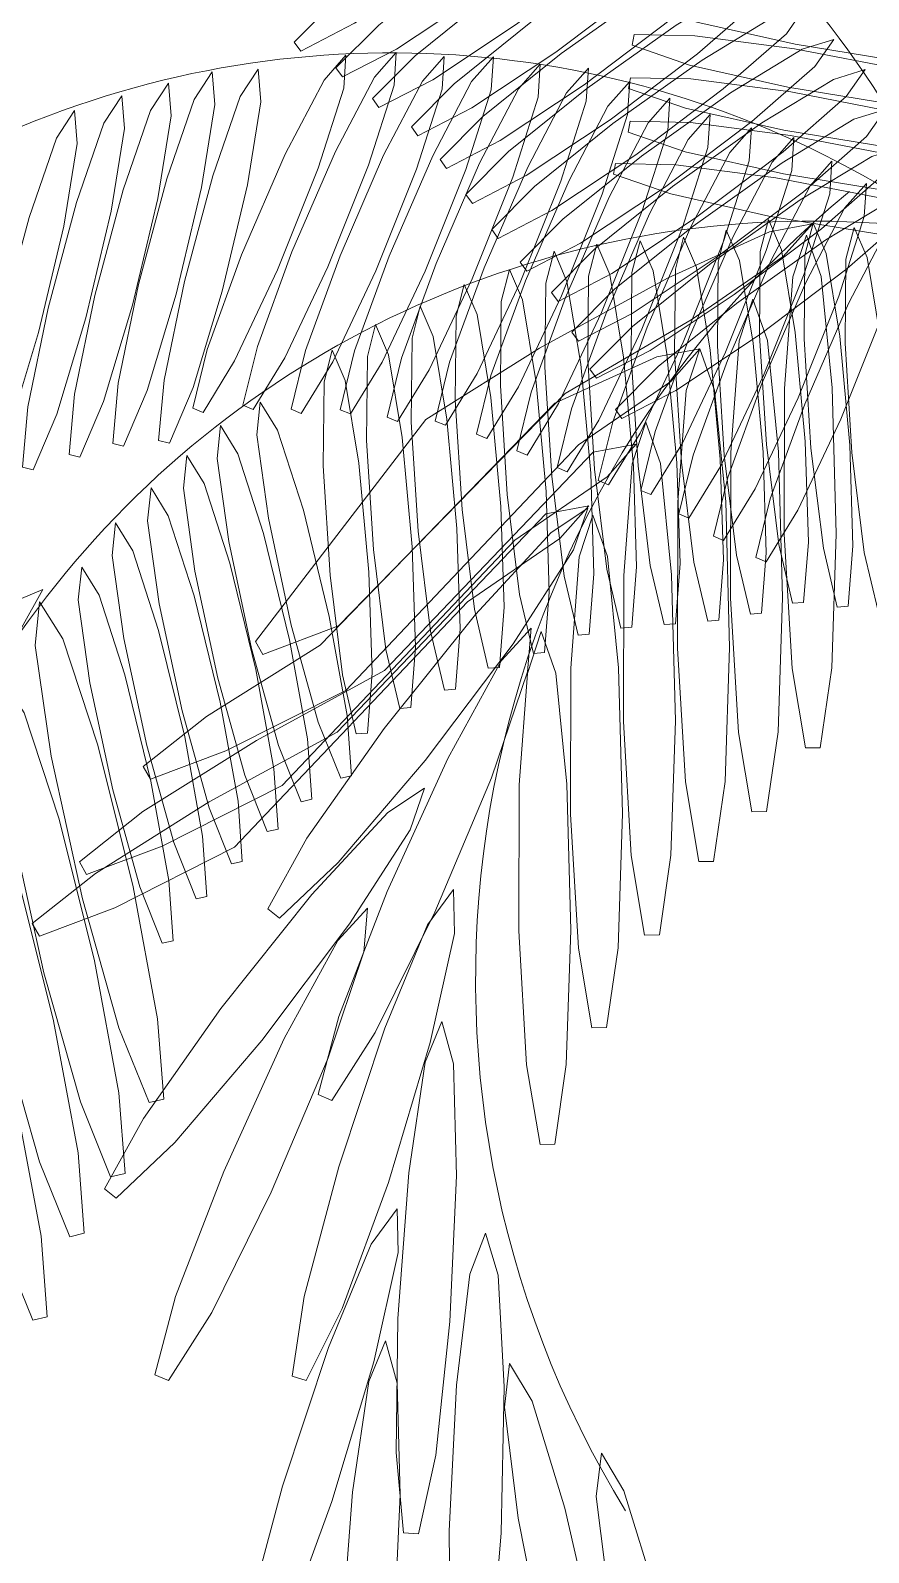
# Model space of a CAD drawing. Header units: inches. Extents: x 26.6 to 66.9, y -8.9 to 33.5.
# Drawn here: x 54.396 to 55.21, y 17.384 to 18.862 of the extents above; entities that cross this region are included whole.
import ezdxf

# ---------------------------------------------------------------- set-up
doc = ezdxf.new("R2010")
doc.units = ezdxf.units.IN
doc.header["$MEASUREMENT"] = 0
doc.layers.add('19', color=106, linetype='Continuous')
doc.layers.add('TREE E 1 75', color=9, linetype='Continuous', lineweight=5, transparency=0.6)

# ---------------------------------------------------------------- blocks, each defined once
blk = doc.blocks.new('A$C40756668')
at = {"layer": 'TREE E 1 75'}
for points in [[(1.3671, 8.2813, 0), (1.3366, 8.2718, 0), (1.267, 8.2295, 0), (1.1803, 8.1679, 0), (1.1042, 8.1066, 0), (1.0627, 8.065, 0), (1.0691, 8.0563, 0), (1.1213, 8.0833, 0), (1.2027, 8.1374, 0), (1.2875, 8.2015, 0), (1.3488, 8.2551, 0), (1.3671, 8.2813, 0)], [(1.4077, 8.2562, 0), (1.3772, 8.2467, 0), (1.3076, 8.2044, 0), (1.2209, 8.1428, 0), (1.1448, 8.0815, 0), (1.1033, 8.0399, 0), (1.1097, 8.0312, 0), (1.1619, 8.0582, 0), (1.2433, 8.1123, 0), (1.3281, 8.1763, 0), (1.3894, 8.23, 0), (1.4077, 8.2562, 0)], [(1.443, 8.2265, 0), (1.4125, 8.2169, 0), (1.3429, 8.1747, 0), (1.2562, 8.1131, 0), (1.1801, 8.0518, 0), (1.1386, 8.0102, 0), (1.145, 8.0015, 0), (1.1972, 8.0285, 0), (1.2786, 8.0826, 0), (1.3634, 8.1466, 0), (1.4247, 8.2003, 0), (1.443, 8.2265, 0)], [(1.481, 8.1991, 0), (1.4505, 8.1895, 0), (1.3808, 8.1473, 0), (1.2942, 8.0857, 0), (1.218, 8.0244, 0), (1.1766, 7.9828, 0), (1.1829, 7.9741, 0), (1.2351, 8.0011, 0), (1.3166, 8.0552, 0), (1.4014, 8.1192, 0), (1.4627, 8.1729, 0), (1.481, 8.1991, 0)], [(1.5087, 8.1674, 0), (1.4782, 8.1578, 0), (1.4086, 8.1156, 0), (1.3219, 8.054, 0), (1.2458, 7.9927, 0), (1.2043, 7.9511, 0), (1.2107, 7.9424, 0), (1.2628, 7.9694, 0), (1.3443, 8.0235, 0), (1.4291, 8.0875, 0), (1.4904, 8.1412, 0), (1.5087, 8.1674, 0)], [(1.5338, 8.1334, 0), (1.5033, 8.1238, 0), (1.4336, 8.0816, 0), (1.347, 8.02, 0), (1.2709, 7.9587, 0), (1.2294, 7.9171, 0), (1.2357, 7.9084, 0), (1.2879, 7.9354, 0), (1.3694, 7.9895, 0), (1.4542, 8.0535, 0), (1.5155, 8.1072, 0), (1.5338, 8.1334, 0)], [(1.7668, 8.0435, 0), (1.7388, 8.059, 0), (1.6602, 8.0801, 0), (1.5558, 8.1002, 0), (1.4589, 8.1129, 0), (1.4001, 8.1141, 0), (1.3982, 8.1035, 0), (1.4538, 8.0844, 0), (1.5492, 8.0629, 0), (1.6541, 8.0459, 0), (1.7352, 8.0386, 0), (1.7668, 8.0435, 0)], [(1.5589, 8.0994, 0), (1.5284, 8.0898, 0), (1.4587, 8.0476, 0), (1.3721, 7.986, 0), (1.2959, 7.9247, 0), (1.2545, 7.8831, 0), (1.2608, 7.8744, 0), (1.313, 7.9014, 0), (1.3944, 7.9555, 0), (1.4793, 8.0195, 0), (1.5406, 8.0731, 0), (1.5589, 8.0994, 0)], [(1.7596, 8.0019, 0), (1.7316, 8.0173, 0), (1.6529, 8.0385, 0), (1.5486, 8.0586, 0), (1.4516, 8.0712, 0), (1.3929, 8.0725, 0), (1.391, 8.0619, 0), (1.4466, 8.0428, 0), (1.5419, 8.0213, 0), (1.6468, 8.0042, 0), (1.728, 7.997, 0), (1.7596, 8.0019, 0)], [(1.1618, 8.055, 0), (1.1406, 8.0311, 0), (1.1028, 7.9589, 0), (1.0605, 7.8614, 0), (1.027, 7.7696, 0), (1.013, 7.7125, 0), (1.023, 7.7084, 0), (1.0537, 7.7584, 0), (1.0954, 7.8468, 0), (1.1349, 7.9455, 0), (1.1597, 8.0231, 0), (1.1618, 8.055, 0)], [(1.5866, 8.0677, 0), (1.5561, 8.0581, 0), (1.4865, 8.0159, 0), (1.3998, 7.9543, 0), (1.3237, 7.893, 0), (1.2822, 7.8514, 0), (1.2886, 7.8427, 0), (1.3407, 7.8697, 0), (1.4222, 7.9238, 0), (1.507, 7.9878, 0), (1.5683, 8.0414, 0), (1.5866, 8.0677, 0)], [(1.113, 8.0522, 0), (1.0918, 8.0282, 0), (1.054, 7.9561, 0), (1.0117, 7.8586, 0), (0.9782, 7.7667, 0), (0.9642, 7.7097, 0), (0.9742, 7.7055, 0), (1.0049, 7.7556, 0), (1.0466, 7.844, 0), (1.0861, 7.9427, 0), (1.1109, 8.0203, 0), (1.113, 8.0522, 0)], [(1.2084, 8.0512, 0), (1.1872, 8.0272, 0), (1.1495, 7.9551, 0), (1.1072, 7.8576, 0), (1.0737, 7.7657, 0), (1.0597, 7.7087, 0), (1.0696, 7.7045, 0), (1.1003, 7.7546, 0), (1.1421, 7.843, 0), (1.1816, 7.9417, 0), (1.2063, 8.0193, 0), (1.2084, 8.0512, 0)], [(1.2562, 8.0507, 0), (1.235, 8.0267, 0), (1.1972, 7.9546, 0), (1.1549, 7.8571, 0), (1.1214, 7.7652, 0), (1.1074, 7.7081, 0), (1.1173, 7.704, 0), (1.1481, 7.7541, 0), (1.1898, 7.8425, 0), (1.2293, 7.9412, 0), (1.254, 8.0188, 0), (1.2562, 8.0507, 0)], [(1.3017, 8.0435, 0), (1.2806, 8.0195, 0), (1.2428, 7.9474, 0), (1.2005, 7.8499, 0), (1.167, 7.758, 0), (1.153, 7.701, 0), (1.1629, 7.6968, 0), (1.1937, 7.7469, 0), (1.2354, 7.8353, 0), (1.2749, 7.934, 0), (1.2996, 8.0116, 0), (1.3017, 8.0435, 0)], [(0.983, 8.0361, 0), (0.9656, 8.0093, 0), (0.9389, 7.9324, 0), (0.9114, 7.8297, 0), (0.8919, 7.7339, 0), (0.8865, 7.6754, 0), (0.8969, 7.6728, 0), (0.9199, 7.7268, 0), (0.9481, 7.8204, 0), (0.9726, 7.9239, 0), (0.9856, 8.0043, 0), (0.983, 8.0361, 0)], [(1.0277, 8.0389, 0), (1.0103, 8.0121, 0), (0.9836, 7.9351, 0), (0.9561, 7.8325, 0), (0.9366, 7.7367, 0), (0.9311, 7.6782, 0), (0.9416, 7.6755, 0), (0.9646, 7.7296, 0), (0.9928, 7.8232, 0), (1.0173, 7.9266, 0), (1.0303, 8.007, 0), (1.0277, 8.0389, 0)], [(1.3484, 8.0396, 0), (1.3272, 8.0157, 0), (1.2895, 7.9435, 0), (1.2471, 7.846, 0), (1.2136, 7.7542, 0), (1.1997, 7.6971, 0), (1.2096, 7.693, 0), (1.2403, 7.7431, 0), (1.282, 7.8315, 0), (1.3216, 7.9301, 0), (1.3463, 8.0077, 0), (1.3484, 8.0396, 0)], [(1.3885, 8.0268, 0), (1.3673, 8.0029, 0), (1.3296, 7.9307, 0), (1.2872, 7.8332, 0), (1.2538, 7.7414, 0), (1.2398, 7.6843, 0), (1.2497, 7.6802, 0), (1.2804, 7.7303, 0), (1.3222, 7.8187, 0), (1.3617, 7.9173, 0), (1.3864, 7.9949, 0), (1.3885, 8.0268, 0)], [(1.617, 8.0383, 0), (1.5864, 8.0287, 0), (1.5168, 7.9865, 0), (1.4302, 7.9249, 0), (1.354, 7.8636, 0), (1.3126, 7.822, 0), (1.3189, 7.8133, 0), (1.3711, 7.8403, 0), (1.4525, 7.8944, 0), (1.5374, 7.9584, 0), (1.5987, 8.0121, 0), (1.617, 8.0383, 0)], [(1.7558, 7.9599, 0), (1.7278, 7.9754, 0), (1.6492, 7.9965, 0), (1.5448, 8.0166, 0), (1.4478, 8.0293, 0), (1.3891, 8.0305, 0), (1.3872, 8.0199, 0), (1.4428, 8.0009, 0), (1.5382, 7.9794, 0), (1.6431, 7.9623, 0), (1.7242, 7.955, 0), (1.7558, 7.9599, 0)], [(0.8954, 8.013, 0), (0.8779, 7.9862, 0), (0.8513, 7.9093, 0), (0.8238, 7.8066, 0), (0.8042, 7.7108, 0), (0.7988, 7.6523, 0), (0.8092, 7.6497, 0), (0.8322, 7.7038, 0), (0.8605, 7.7974, 0), (0.885, 7.9008, 0), (0.898, 7.9812, 0), (0.8954, 8.013, 0)], [(0.9406, 8.0253, 0), (0.9232, 7.9985, 0), (0.8965, 7.9216, 0), (0.8691, 7.8189, 0), (0.8495, 7.7231, 0), (0.8441, 7.6646, 0), (0.8545, 7.662, 0), (0.8775, 7.716, 0), (0.9057, 7.8097, 0), (0.9303, 7.9131, 0), (0.9433, 7.9935, 0), (0.9406, 8.0253, 0)], [(1.4276, 8.0107, 0), (1.4064, 7.9868, 0), (1.3686, 7.9146, 0), (1.3263, 7.8171, 0), (1.2928, 7.7252, 0), (1.2788, 7.6682, 0), (1.2888, 7.664, 0), (1.3195, 7.7141, 0), (1.3612, 7.8025, 0), (1.4007, 7.9012, 0), (1.4255, 7.9788, 0), (1.4276, 8.0107, 0)], [(0.8494, 7.9985, 0), (0.832, 7.9717, 0), (0.8053, 7.8948, 0), (0.7778, 7.7921, 0), (0.7582, 7.6963, 0), (0.7528, 7.6378, 0), (0.7633, 7.6352, 0), (0.7862, 7.6892, 0), (0.8145, 7.7829, 0), (0.839, 7.8863, 0), (0.852, 7.9667, 0), (0.8494, 7.9985, 0)], [(1.6368, 7.9996, 0), (1.6062, 7.9901, 0), (1.5366, 7.9478, 0), (1.45, 7.8863, 0), (1.3738, 7.825, 0), (1.3324, 7.7833, 0), (1.3387, 7.7747, 0), (1.3909, 7.8016, 0), (1.4723, 7.8558, 0), (1.5572, 7.9198, 0), (1.6185, 7.9734, 0), (1.6368, 7.9996, 0)], [(1.4666, 7.9946, 0), (1.4454, 7.9706, 0), (1.4077, 7.8984, 0), (1.3654, 7.801, 0), (1.3319, 7.7091, 0), (1.3179, 7.652, 0), (1.3278, 7.6479, 0), (1.3585, 7.698, 0), (1.4003, 7.7864, 0), (1.4398, 7.8851, 0), (1.4645, 7.9627, 0), (1.4666, 7.9946, 0)], [(1.5067, 7.9818, 0), (1.4856, 7.9578, 0), (1.4478, 7.8856, 0), (1.4055, 7.7882, 0), (1.372, 7.6963, 0), (1.358, 7.6392, 0), (1.3679, 7.6351, 0), (1.3987, 7.6852, 0), (1.4404, 7.7736, 0), (1.4799, 7.8723, 0), (1.5046, 7.9499, 0), (1.5067, 7.9818, 0)], [(1.7555, 7.9177, 0), (1.7276, 7.9331, 0), (1.6489, 7.9543, 0), (1.5445, 7.9744, 0), (1.4476, 7.987, 0), (1.3888, 7.9883, 0), (1.387, 7.9777, 0), (1.4425, 7.9586, 0), (1.5379, 7.9371, 0), (1.6428, 7.92, 0), (1.7239, 7.9128, 0), (1.7555, 7.9177, 0)], [(1.5479, 7.9723, 0), (1.5267, 7.9484, 0), (1.489, 7.8762, 0), (1.4467, 7.7787, 0), (1.4132, 7.6868, 0), (1.3992, 7.6298, 0), (1.4091, 7.6256, 0), (1.4398, 7.6757, 0), (1.4816, 7.7641, 0), (1.5211, 7.8628, 0), (1.5458, 7.9404, 0), (1.5479, 7.9723, 0)], [(1.6543, 7.9637, 0), (1.6237, 7.9541, 0), (1.5541, 7.9119, 0), (1.4675, 7.8503, 0), (1.3913, 7.789, 0), (1.3499, 7.7474, 0), (1.3562, 7.7387, 0), (1.4084, 7.7657, 0), (1.4898, 7.8198, 0), (1.5747, 7.8838, 0), (1.636, 7.9375, 0), (1.6543, 7.9637, 0)], [(1.7413, 7.8767, 0), (1.7133, 7.8921, 0), (1.6347, 7.9133, 0), (1.5303, 7.9334, 0), (1.4333, 7.946, 0), (1.3746, 7.9473, 0), (1.3727, 7.9367, 0), (1.4283, 7.9176, 0), (1.5237, 7.8961, 0), (1.6286, 7.879, 0), (1.7097, 7.8718, 0), (1.7413, 7.8767, 0)], [(1.5849, 7.9495, 0), (1.5637, 7.9255, 0), (1.5259, 7.8534, 0), (1.4836, 7.7559, 0), (1.4501, 7.664, 0), (1.4361, 7.6069, 0), (1.446, 7.6028, 0), (1.4768, 7.6529, 0), (1.5185, 7.7413, 0), (1.558, 7.84, 0), (1.5827, 7.9176, 0), (1.5849, 7.9495, 0)], [(1.679, 7.9247, 0), (1.6485, 7.9152, 0), (1.5789, 7.8729, 0), (1.4922, 7.8113, 0), (1.4161, 7.75, 0), (1.3746, 7.7084, 0), (1.381, 7.6997, 0), (1.4332, 7.7267, 0), (1.5146, 7.7808, 0), (1.5994, 7.8449, 0), (1.6607, 7.8985, 0), (1.679, 7.9247, 0)], [(1.6184, 7.9277, 0), (1.5972, 7.9038, 0), (1.5595, 7.8316, 0), (1.5172, 7.7341, 0), (1.4837, 7.6422, 0), (1.4697, 7.5852, 0), (1.4796, 7.581, 0), (1.5103, 7.6311, 0), (1.5521, 7.7195, 0), (1.5916, 7.8182, 0), (1.6163, 7.8958, 0), (1.6184, 7.9277, 0)], [(1.6598, 7.9072, 0), (1.6386, 7.8832, 0), (1.6008, 7.8111, 0), (1.5585, 7.7136, 0), (1.525, 7.6217, 0), (1.511, 7.5646, 0), (1.5209, 7.5605, 0), (1.5517, 7.6106, 0), (1.5934, 7.699, 0), (1.6329, 7.7977, 0), (1.6576, 7.8753, 0), (1.6598, 7.9072, 0)], [(1.5233, 7.8927, 0), (1.5153, 7.8618, 0), (1.5146, 7.7803, 0), (1.5212, 7.6743, 0), (1.5332, 7.5772, 0), (1.5467, 7.5201, 0), (1.5574, 7.5209, 0), (1.562, 7.5795, 0), (1.5589, 7.6772, 0), (1.5492, 7.783, 0), (1.5359, 7.8634, 0), (1.5233, 7.8927, 0)], [(1.566, 7.8886, 0), (1.5376, 7.8567, 0), (1.4481, 7.7953, 0), (1.3257, 7.7238, 0), (1.1057, 7.4981, 0), (1.0324, 7.4705, 0), (1.0253, 7.483, 0), (1.1904, 7.6985, 0), (1.3009, 7.7678, 0), (1.4253, 7.8357, 0), (1.5241, 7.8807, 0), (1.566, 7.8886, 0)], [(1.4823, 7.8824, 0), (1.4744, 7.8515, 0), (1.4736, 7.77, 0), (1.4802, 7.6639, 0), (1.4922, 7.5669, 0), (1.5057, 7.5097, 0), (1.5165, 7.5106, 0), (1.521, 7.5691, 0), (1.518, 7.6669, 0), (1.5083, 7.7727, 0), (1.495, 7.8531, 0), (1.4823, 7.8824, 0)], [(1.5666, 7.8892, 0), (1.5586, 7.8583, 0), (1.5578, 7.7768, 0), (1.5645, 7.6707, 0), (1.5765, 7.5737, 0), (1.59, 7.5165, 0), (1.6007, 7.5174, 0), (1.6053, 7.5759, 0), (1.6022, 7.6736, 0), (1.5925, 7.7795, 0), (1.5792, 7.8599, 0), (1.5666, 7.8892, 0)], [(1.6064, 7.8851, 0), (1.5984, 7.8542, 0), (1.5976, 7.7727, 0), (1.6043, 7.6666, 0), (1.6163, 7.5696, 0), (1.6298, 7.5124, 0), (1.6405, 7.5133, 0), (1.6451, 7.5718, 0), (1.642, 7.6696, 0), (1.6323, 7.7754, 0), (1.619, 7.8558, 0), (1.6064, 7.8851, 0)], [(1.3565, 7.8688, 0), (1.3486, 7.8378, 0), (1.3478, 7.7564, 0), (1.3544, 7.6503, 0), (1.3664, 7.5533, 0), (1.3799, 7.4961, 0), (1.3907, 7.4969, 0), (1.3952, 7.5555, 0), (1.3922, 7.6532, 0), (1.3825, 7.7591, 0), (1.3692, 7.8394, 0), (1.3565, 7.8688, 0)], [(1.3987, 7.8722, 0), (1.3907, 7.8412, 0), (1.3899, 7.7598, 0), (1.3966, 7.6537, 0), (1.4085, 7.5567, 0), (1.4221, 7.4995, 0), (1.4328, 7.5003, 0), (1.4374, 7.5589, 0), (1.4343, 7.6566, 0), (1.4246, 7.7625, 0), (1.4113, 7.8428, 0), (1.3987, 7.8722, 0)], [(1.4408, 7.8756, 0), (1.4328, 7.8446, 0), (1.432, 7.7632, 0), (1.4387, 7.6571, 0), (1.4507, 7.5601, 0), (1.4642, 7.5029, 0), (1.4749, 7.5037, 0), (1.4795, 7.5623, 0), (1.4764, 7.66, 0), (1.4667, 7.7659, 0), (1.4534, 7.8462, 0), (1.4408, 7.8756, 0)], [(1.5602, 7.8776, 0), (1.5469, 7.8371, 0), (1.5388, 7.7288, 0), (1.5385, 7.5871, 0), (1.5461, 7.4569, 0), (1.5592, 7.3797, 0), (1.5735, 7.3799, 0), (1.5846, 7.4574, 0), (1.589, 7.5877, 0), (1.5852, 7.7294, 0), (1.5744, 7.8374, 0), (1.5602, 7.8776, 0)], [(1.315, 7.8619, 0), (1.307, 7.831, 0), (1.3062, 7.7495, 0), (1.3129, 7.6435, 0), (1.3249, 7.5464, 0), (1.3384, 7.4892, 0), (1.3491, 7.4901, 0), (1.3537, 7.5486, 0), (1.3506, 7.6464, 0), (1.3409, 7.7522, 0), (1.3276, 7.8326, 0), (1.315, 7.8619, 0)], [(1.2717, 7.8441, 0), (1.2637, 7.8132, 0), (1.2629, 7.7317, 0), (1.2696, 7.6256, 0), (1.2816, 7.5286, 0), (1.2951, 7.4714, 0), (1.3058, 7.4723, 0), (1.3104, 7.5308, 0), (1.3073, 7.6286, 0), (1.2976, 7.7344, 0), (1.2843, 7.8148, 0), (1.2717, 7.8441, 0)], [(1.2278, 7.8298, 0), (1.2199, 7.7988, 0), (1.2191, 7.7174, 0), (1.2257, 7.6113, 0), (1.2377, 7.5143, 0), (1.2512, 7.4571, 0), (1.2619, 7.4579, 0), (1.2665, 7.5165, 0), (1.2635, 7.6142, 0), (1.2537, 7.7201, 0), (1.2405, 7.8004, 0), (1.2278, 7.8298, 0)], [(1.1851, 7.8085, 0), (1.1771, 7.7776, 0), (1.1763, 7.6961, 0), (1.183, 7.59, 0), (1.195, 7.493, 0), (1.2085, 7.4358, 0), (1.2192, 7.4367, 0), (1.2238, 7.4952, 0), (1.2207, 7.5929, 0), (1.211, 7.6988, 0), (1.1977, 7.7792, 0), (1.1851, 7.8085, 0)], [(1.508, 7.8155, 0), (1.4948, 7.775, 0), (1.4867, 7.6667, 0), (1.4864, 7.525, 0), (1.494, 7.3948, 0), (1.507, 7.3176, 0), (1.5214, 7.3178, 0), (1.5325, 7.3953, 0), (1.5369, 7.5256, 0), (1.5331, 7.6672, 0), (1.5223, 7.7753, 0), (1.508, 7.8155, 0)], [(1.1418, 7.7907, 0), (1.1338, 7.7598, 0), (1.133, 7.6783, 0), (1.1397, 7.5722, 0), (1.1517, 7.4752, 0), (1.1652, 7.418, 0), (1.1759, 7.4188, 0), (1.1805, 7.4774, 0), (1.1774, 7.5751, 0), (1.1677, 7.681, 0), (1.1544, 7.7613, 0), (1.1418, 7.7907, 0)], [(1.4567, 7.7672, 0), (1.4283, 7.7354, 0), (1.3388, 7.674, 0), (1.1127, 7.4356, 0), (0.9964, 7.3767, 0), (0.9231, 7.3492, 0), (0.916, 7.3617, 0), (0.9774, 7.4103, 0), (1.0879, 7.4795, 0), (1.3159, 7.7144, 0), (1.4148, 7.7594, 0), (1.4567, 7.7672, 0)], [(1.0996, 7.766, 0), (1.0917, 7.735, 0), (1.0909, 7.6536, 0), (1.0975, 7.5475, 0), (1.1095, 7.4505, 0), (1.123, 7.3933, 0), (1.1338, 7.3941, 0), (1.1383, 7.4527, 0), (1.1353, 7.5504, 0), (1.1256, 7.6563, 0), (1.1123, 7.7366, 0), (1.0996, 7.766, 0)], [(1.4567, 7.7672, 0), (1.4434, 7.7267, 0), (1.4353, 7.6184, 0), (1.435, 7.4767, 0), (1.4426, 7.3466, 0), (1.4557, 7.2693, 0), (1.47, 7.2695, 0), (1.4811, 7.3471, 0), (1.4855, 7.4773, 0), (1.4817, 7.619, 0), (1.4709, 7.7271, 0), (1.4567, 7.7672, 0)], [(1.0297, 7.7154, 0), (1.0264, 7.6836, 0), (1.0377, 7.6029, 0), (1.0599, 7.499, 0), (1.0861, 7.4048, 0), (1.1079, 7.3502, 0), (1.1184, 7.3526, 0), (1.1143, 7.4112, 0), (1.0968, 7.5074, 0), (1.0716, 7.6107, 0), (1.0466, 7.6882, 0), (1.0297, 7.7154, 0)], [(0.9912, 7.6926, 0), (0.9879, 7.6608, 0), (0.9992, 7.5801, 0), (1.0214, 7.4762, 0), (1.0476, 7.382, 0), (1.0694, 7.3274, 0), (1.0799, 7.3298, 0), (1.0757, 7.3884, 0), (1.0583, 7.4846, 0), (1.033, 7.5879, 0), (1.008, 7.6654, 0), (0.9912, 7.6926, 0)], [(1.404, 7.6959, 0), (1.3908, 7.6554, 0), (1.3827, 7.5471, 0), (1.3824, 7.4053, 0), (1.39, 7.2752, 0), (1.403, 7.198, 0), (1.4174, 7.1981, 0), (1.4285, 7.2757, 0), (1.4329, 7.406, 0), (1.4291, 7.5476, 0), (1.4183, 7.6557, 0), (1.404, 7.6959, 0)], [(1.3948, 7.6747, 0), (1.3665, 7.6429, 0), (1.2769, 7.5815, 0), (1.0509, 7.3431, 0), (0.9346, 7.2842, 0), (0.8612, 7.2567, 0), (0.8542, 7.2692, 0), (0.9156, 7.3178, 0), (1.026, 7.387, 0), (1.1504, 7.4549, 0), (1.3529, 7.6669, 0), (1.3948, 7.6747, 0)], [(0.9584, 7.6637, 0), (0.9551, 7.6319, 0), (0.9663, 7.5512, 0), (0.9886, 7.4473, 0), (1.0147, 7.3531, 0), (1.0365, 7.2985, 0), (1.047, 7.3009, 0), (1.0429, 7.3595, 0), (1.0255, 7.4557, 0), (1.0002, 7.559, 0), (0.9752, 7.6365, 0), (0.9584, 7.6637, 0)], [(0.9237, 7.6321, 0), (0.9203, 7.6003, 0), (0.9316, 7.5197, 0), (0.9538, 7.4157, 0), (0.98, 7.3215, 0), (1.0018, 7.267, 0), (1.0123, 7.2694, 0), (1.0082, 7.328, 0), (0.9907, 7.4242, 0), (0.9655, 7.5274, 0), (0.9405, 7.6049, 0), (0.9237, 7.6321, 0)], [(1.3489, 7.6149, 0), (1.3206, 7.583, 0), (1.231, 7.5216, 0), (1.0049, 7.2832, 0), (0.8886, 7.2244, 0), (0.8153, 7.1968, 0), (0.8082, 7.2093, 0), (0.8697, 7.2579, 0), (0.9801, 7.3272, 0), (1.1045, 7.3951, 0), (1.307, 7.607, 0), (1.3489, 7.6149, 0)], [(1.3479, 7.6124, 0), (1.334, 7.5721, 0), (1.2752, 7.4808, 0), (1.19, 7.3676, 0), (1.1055, 7.2683, 0), (1.0486, 7.2145, 0), (1.0372, 7.2233, 0), (1.0751, 7.2919, 0), (1.1501, 7.3985, 0), (1.2386, 7.5092, 0), (1.3123, 7.589, 0), (1.3479, 7.6124, 0)], [(0.8893, 7.5983, 0), (0.886, 7.5665, 0), (0.8972, 7.4858, 0), (0.9195, 7.3819, 0), (0.9457, 7.2877, 0), (0.9675, 7.2331, 0), (0.9779, 7.2355, 0), (0.9738, 7.2941, 0), (0.9564, 7.3903, 0), (0.9311, 7.4936, 0), (0.9061, 7.5711, 0), (0.8893, 7.5983, 0)], [(1.3527, 7.6058, 0), (1.3394, 7.5653, 0), (1.3314, 7.457, 0), (1.3311, 7.3153, 0), (1.3387, 7.1852, 0), (1.3517, 7.108, 0), (1.3661, 7.1081, 0), (1.3772, 7.1857, 0), (1.3815, 7.316, 0), (1.3777, 7.4576, 0), (1.367, 7.5657, 0), (1.3527, 7.6058, 0)], [(0.8565, 7.5553, 0), (0.8531, 7.5235, 0), (0.8644, 7.4428, 0), (0.8866, 7.3389, 0), (0.9128, 7.2447, 0), (0.9346, 7.1901, 0), (0.9451, 7.1925, 0), (0.941, 7.2511, 0), (0.9235, 7.3473, 0), (0.8983, 7.4506, 0), (0.8733, 7.5281, 0), (0.8565, 7.5553, 0)], [(0.8187, 7.5336, 0), (0.7979, 7.4964, 0), (0.7237, 7.4171, 0), (0.6197, 7.3208, 0), (0.5189, 7.2382, 0), (0.4532, 7.1955, 0), (0.4436, 7.2061, 0), (0.4931, 7.2669, 0), (0.586, 7.3583, 0), (0.6927, 7.4515, 0), (0.7795, 7.5169, 0), (0.8187, 7.5336, 0)], [(0.8154, 7.5216, 0), (0.8112, 7.4792, 0), (0.8267, 7.3717, 0), (0.8571, 7.2333, 0), (0.8926, 7.1079, 0), (0.922, 7.0353, 0), (0.936, 7.0385, 0), (0.9301, 7.1167, 0), (0.9062, 7.2448, 0), (0.8719, 7.3823, 0), (0.838, 7.4855, 0), (0.8154, 7.5216, 0)], [(1.2927, 7.4961, 0), (1.2891, 7.4536, 0), (1.2542, 7.3507, 0), (1.1992, 7.2201, 0), (1.1414, 7.1033, 0), (1.0993, 7.0373, 0), (1.0861, 7.043, 0), (1.1061, 7.1188, 0), (1.153, 7.2404, 0), (1.2118, 7.3693, 0), (1.2639, 7.4647, 0), (1.2927, 7.4961, 0)], [(1.3024, 7.4926, 0), (1.2892, 7.4521, 0), (1.2811, 7.3438, 0), (1.2808, 7.2021, 0), (1.2884, 7.0719, 0), (1.3015, 6.9947, 0), (1.3158, 6.9949, 0), (1.3269, 7.0724, 0), (1.3313, 7.2027, 0), (1.3275, 7.3444, 0), (1.3167, 7.4524, 0), (1.3024, 7.4926, 0)], [(0.7779, 7.4497, 0), (0.7737, 7.4073, 0), (0.7893, 7.2998, 0), (0.8196, 7.1614, 0), (0.8551, 7.0359, 0), (0.8845, 6.9633, 0), (0.8985, 6.9666, 0), (0.8926, 7.0447, 0), (0.8687, 7.1729, 0), (0.8344, 7.3104, 0), (0.8006, 7.4136, 0), (0.7779, 7.4497, 0)], [(0.7382, 7.3915, 0), (0.734, 7.3491, 0), (0.7495, 7.2416, 0), (0.7799, 7.1032, 0), (0.8154, 6.9777, 0), (0.8448, 6.9051, 0), (0.8588, 6.9084, 0), (0.8529, 6.9865, 0), (0.829, 7.1147, 0), (0.7947, 7.2522, 0), (0.7608, 7.3554, 0), (0.7382, 7.3915, 0)], [(1.1892, 7.3405, 0), (1.1754, 7.3002, 0), (1.1165, 7.2089, 0), (1.0313, 7.0957, 0), (0.9469, 6.9964, 0), (0.8899, 6.9426, 0), (0.8785, 6.9514, 0), (0.9164, 7.02, 0), (0.9915, 7.1266, 0), (1.0799, 7.2373, 0), (1.1536, 7.3171, 0), (1.1892, 7.3405, 0)], [(0.7022, 7.3104, 0), (0.698, 7.268, 0), (0.7136, 7.1605, 0), (0.7439, 7.0221, 0), (0.7794, 6.8967, 0), (0.8089, 6.8241, 0), (0.8228, 6.8274, 0), (0.8169, 6.9055, 0), (0.793, 7.0336, 0), (0.7587, 7.1711, 0), (0.7249, 7.2743, 0), (0.7022, 7.3104, 0)], [(1.2175, 7.2422, 0), (1.2185, 7.1996, 0), (1.1949, 7.0936, 0), (1.1542, 6.9578, 0), (1.1093, 6.8354, 0), (1.0744, 6.7653, 0), (1.0608, 6.7696, 0), (1.0725, 6.847, 0), (1.106, 6.973, 0), (1.1507, 7.1075, 0), (1.1922, 7.2079, 0), (1.2175, 7.2422, 0)], [(1.134, 7.2242, 0), (1.1304, 7.1817, 0), (1.0956, 7.0788, 0), (1.0405, 6.9483, 0), (0.9828, 6.8314, 0), (0.9406, 6.7654, 0), (0.9274, 6.7711, 0), (0.9475, 6.8469, 0), (0.9943, 6.9685, 0), (1.0531, 7.0975, 0), (1.1052, 7.1928, 0), (1.134, 7.2242, 0)], [(1.206, 7.1139, 0), (1.2173, 7.0728, 0), (1.2202, 6.9643, 0), (1.2138, 6.8227, 0), (1.2001, 6.6931, 0), (1.1834, 6.6165, 0), (1.169, 6.6174, 0), (1.1616, 6.6954, 0), (1.1635, 6.8257, 0), (1.174, 6.967, 0), (1.1898, 7.0745, 0), (1.206, 7.1139, 0)], [(1.1627, 6.9322, 0), (1.1637, 6.8896, 0), (1.1401, 6.7836, 0), (1.0994, 6.6478, 0), (1.0545, 6.5254, 0), (1.0197, 6.4553, 0), (1.006, 6.4596, 0), (1.0178, 6.537, 0), (1.0513, 6.663, 0), (1.0959, 6.7975, 0), (1.1375, 6.8979, 0), (1.1627, 6.9322, 0)], [(1.2486, 6.9086, 0), (1.2609, 6.8678, 0), (1.2665, 6.7593, 0), (1.2636, 6.6176, 0), (1.253, 6.4877, 0), (1.2382, 6.4108, 0), (1.2239, 6.4113, 0), (1.2145, 6.4891, 0), (1.2132, 6.6194, 0), (1.2202, 6.761, 0), (1.2334, 6.8687, 0), (1.2486, 6.9086, 0)], [(1.1513, 6.8039, 0), (1.1626, 6.7628, 0), (1.1655, 6.6543, 0), (1.1591, 6.5127, 0), (1.1453, 6.3831, 0), (1.1287, 6.3065, 0), (1.1143, 6.3074, 0), (1.1069, 6.3854, 0), (1.1087, 6.5157, 0), (1.1192, 6.657, 0), (1.1351, 6.7645, 0), (1.1513, 6.8039, 0)], [(1.2718, 6.7819, 0), (1.2937, 6.7453, 0), (1.3255, 6.6415, 0), (1.3572, 6.5034, 0), (1.3786, 6.3748, 0), (1.383, 6.2966, 0), (1.3689, 6.2936, 0), (1.3409, 6.3667, 0), (1.3078, 6.4928, 0), (1.2802, 6.6318, 0), (1.2668, 6.7396, 0), (1.2718, 6.7819, 0)], [(1.361, 6.695, 0), (1.3829, 6.6584, 0), (1.4148, 6.5546, 0), (1.4464, 6.4165, 0), (1.4678, 6.2879, 0), (1.4722, 6.2097, 0), (1.4581, 6.2067, 0), (1.4301, 6.2798, 0), (1.3971, 6.4059, 0), (1.3694, 6.5449, 0), (1.356, 6.6527, 0), (1.361, 6.695, 0)]]:
    blk.add_polyline3d(points, dxfattribs=at)
for centre, radius, start, end in [((0.834, 8.1124), 0.9393, 345.4113, 89.4907), ((0.8395, 7.5066), 0.9393, 23.5147, 135.7897), ((1.1573, 7.1153), 0.9393, 54.6428, 166.9178), ((2.2262, 7.155), 0.9873, 129.2214, 211.5191), ((1.4315, 7.0652), 0.9408, 278.726, 62.9078), ((1.5654, 6.9519), 0.9393, 81.7072, 193.9822)]:
    blk.add_arc(centre, radius, start, end, dxfattribs=at)

msp = doc.modelspace()

# ---------------------------------------------------------------- block references
at = {"layer": '19'}
msp.add_blockref('A$C40756668', (53.5892, 10.7857), dxfattribs=at)

doc.saveas('drawing.dxf')
